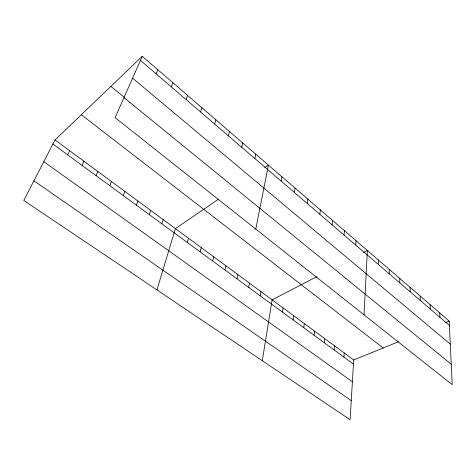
<?xml version="1.0" encoding="UTF-8"?>
<svg xmlns="http://www.w3.org/2000/svg" width="476" height="476" viewBox="0 0 476 476"><rect width="100%" height="100%" fill="white"/><g stroke="black" fill="none" stroke-linecap="round" stroke-linejoin="round"><path stroke-width="0.71" d="M399.763 282.857L399.81 278.466M389.136 273.742L389.243 269.351M378.265 264.412L378.432 260.021M364.027 314.826L367.359 250.471L363.521 252.464M55.02 139.944L353.716 359.969L350.092 419.713L23.8 200.461L55.02 139.944L142.27 56.287L449.219 321.092L452.2 384.662L115.109 117.667L142.27 56.287M355.733 245.086L356.03 240.695M343.922 357.113L344.219 352.972M334.194 349.991L334.539 345.844M344.059 235.067L344.422 230.681M324.263 342.72L324.656 338.567M332.093 224.803L332.528 220.424M314.13 335.3L314.577 331.141M319.83 214.283L320.342 209.91M303.789 327.732L304.289 323.561M293.234 320.003L293.793 315.826M307.258 203.502L307.853 199.135M282.458 312.113L283.071 307.93M294.364 192.441L295.043 188.079M262.3 360.719L272.123 299.868L316.891 276.645M260.199 295.816L260.937 291.627M281.137 181.094L281.899 176.745M248.71 287.403L249.513 283.214M255.796 229.099L268.416 165.112L264.829 167.564M236.965 278.805L237.839 274.61M254.815 158.508L255.755 154.188M224.964 270.017L225.904 265.822M241.754 147.304L242.79 143.002M212.683 261.032L213.706 256.832M200.128 251.84L201.229 247.645M228.361 135.815L229.497 131.531M187.288 242.433L188.46 238.238M214.634 124.04L215.872 119.779M156.937 289.926L175.406 228.623L218.609 199.123M200.557 111.961L201.901 107.725M161.834 223.797L163.173 219.614M149.256 214.593L150.684 210.41M186.116 99.573L187.568 95.361M136.398 205.18L137.915 201.003M171.295 86.858L172.865 82.675M123.26 195.559L124.867 191.394M109.825 185.723L111.521 181.564M156.08 73.804L157.77 69.657M96.081 175.656L97.877 171.515M82.015 165.362L83.919 161.227M67.628 154.831L69.633 150.708M353.716 359.969L398.46 341.756M445.845 322.466L449.219 321.092M33.915 180.85L351.252 400.625M43.798 161.697L352.395 381.728M52.901 144.044L353.466 364.098M81.325 114.716L383.174 347.974M123.986 97.61L451.242 364.253M110.878 86.382L124.403 97.407M132.584 78.171L450.302 344.148M140.45 60.398L449.421 325.459M439.77 312.94L439.925 317.313M430.108 304.604L430.221 308.983M420.237 296.09L420.296 300.469M410.139 287.373L410.145 291.764"/></g></svg>
